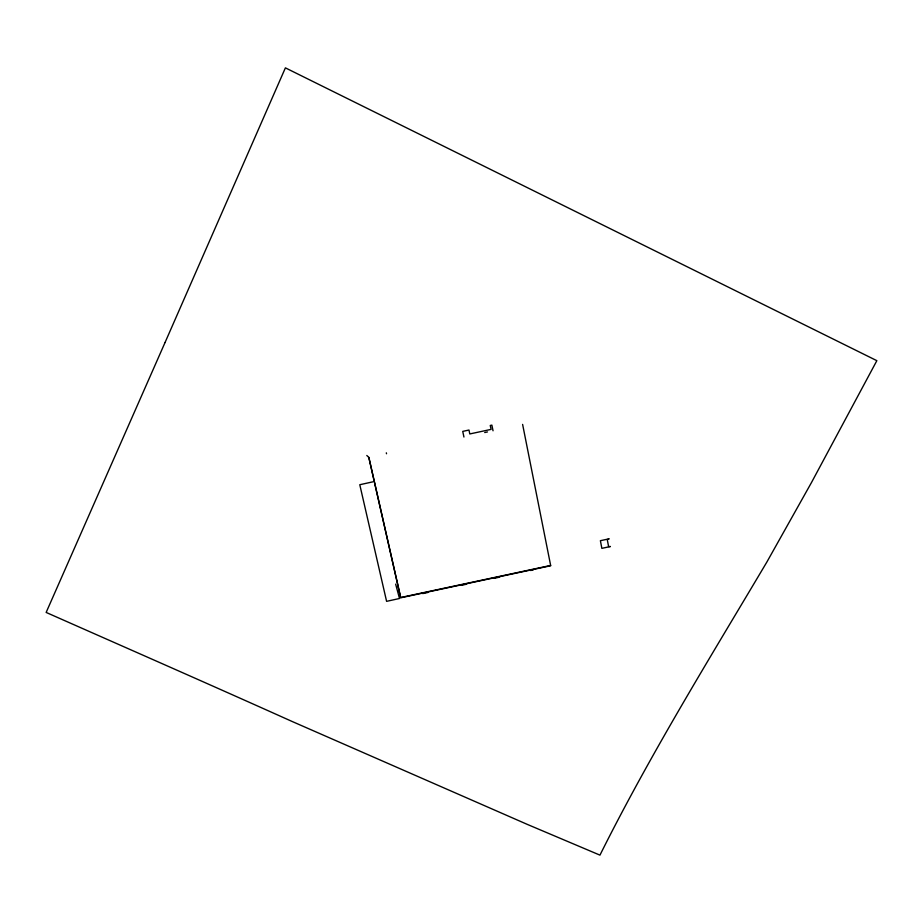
<?xml version="1.0" encoding="UTF-8"?>
<svg xmlns="http://www.w3.org/2000/svg" width="923" height="923" viewBox="0 0 923 923"><rect width="100%" height="100%" fill="white"/><g stroke="black" fill="none" stroke-linecap="round" stroke-linejoin="round"><path stroke-width="1.38" d="M366.8 455.477L368.831 457.404L400.697 597.804L550.708 565.741L522.614 424.407M484.713 432.541L487.482 431.941M550.593 565.464L400.697 597.504L368.831 457.404M422.722 593.581L428.041 592.439M461.846 585.217L466.634 584.19M494.705 578.19L499.631 577.14M530.598 570.518L533.067 569.999M372.823 481.841L359.785 484.725L386.599 601.346L399.497 598.485L395.655 584.144M493.044 430.787L491.878 425.122L490.263 425.468L491.082 429.38L469.795 433.948L468.976 430.037L462.735 431.387L463.934 437.041M386.322 452.824L386.529 453.747M165.044 342.514L46.15 612.434C128.066 648.673 210.075 684.612 291.783 721.325L527.564 824.504L599.95 855.136C650.219 754.333 709.51 658.676 766.921 561.945L811.467 482.567L876.85 360.674L285.403 67.864L165.044 342.514M608.926 538.87L600.4 540.693L601.854 548.354L610.38 546.531L608.58 546.52L607.288 539.69L608.926 538.87"/></g></svg>
